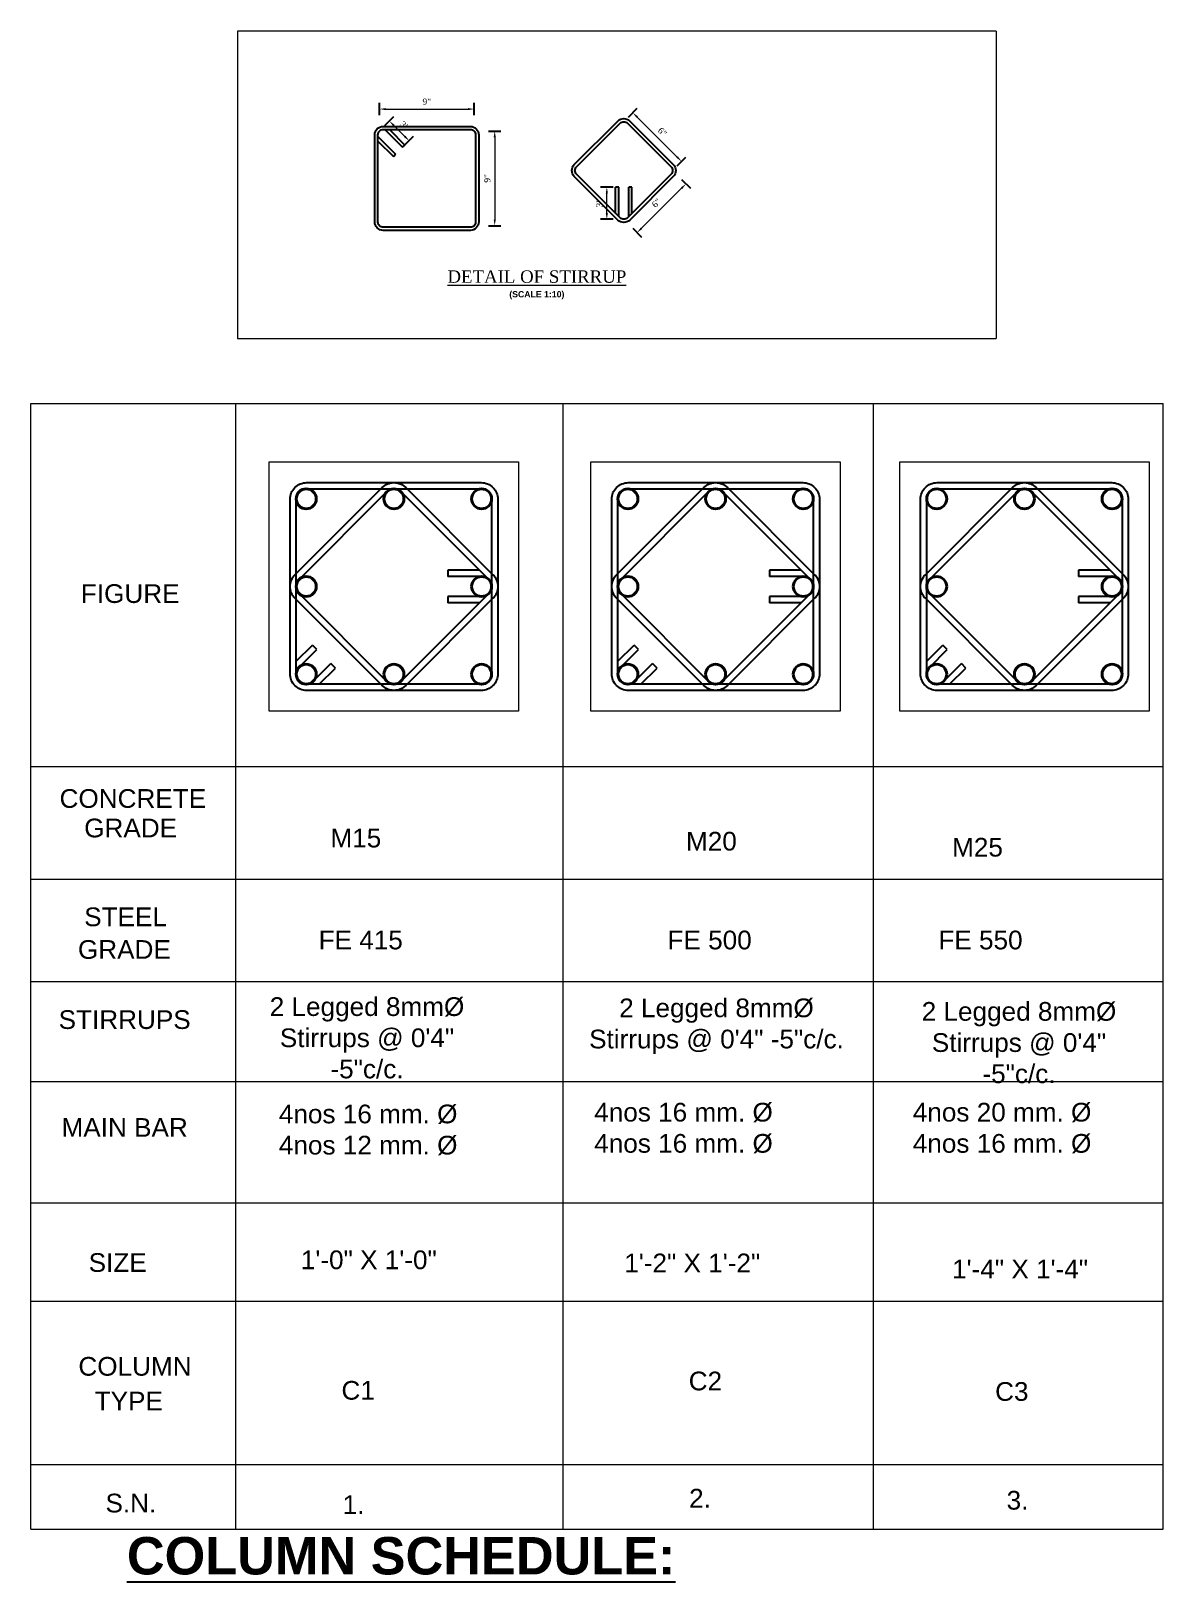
# Model space of a CAD drawing. Header units: feet. Extents: x 28652 to 66086, y -6769 to -640.
# Drawn here: x 54208.5 to 54317.4, y -1142.5 to -993.2 of the extents above; entities that cross this region are included whole.
import ezdxf

# ---------------------------------------------------------------- set-up
doc = ezdxf.new("R2010")
doc.units = ezdxf.units.FT
doc.header["$LTSCALE"] = 50
doc.header["$MEASUREMENT"] = 0
doc.header["$PDMODE"] = 34
for name, color, linetype, lineweight in [('IES_WR_Dimension', 7, 'Continuous', 15), ('IES_WR_Rebar Concrete Line', 2, 'Continuous', 15), ('IES_WR_Rebar Dim Horizontal', 7, 'Continuous', 9), ('IES_WR_Stirrups', 6, 'Continuous', 25), ('IES_WR_Text Structure', 70, 'Continuous', 20), ('Reinforcement', 1, 'Continuous', 40), ('SES-DIMENSION', 142, 'Continuous', 13)]:
    doc.layers.add(name, color=color, linetype=linetype, lineweight=lineweight)
doc.layers.add('IES_WR_TEMPLATE-TITLE TEXT', color=7, linetype='Continuous')
doc.styles.add('arial', font='times.ttf')
doc.styles.add('Arial Annotation', font='arial.ttf', dxfattribs={"height": 0.06})
doc.dimstyles.new('SECS', dxfattribs={"dimtxt": 0.06, "dimasz": 0.06, "dimexe": 0.06, "dimexo": 0, "dimgap": 0.04, "dimtad": 1, "dimdec": 0, "dimzin": 3, "dimdsep": 46, "dimlunit": 4, "dimtxsty": 'arial', "dimcen": 1.25, "dimclrd": 256, "dimclrt": 3, "dimadec": 0, "dimazin": 0, "dimtfac": 1, "dimtdec": 0, "dimtix": 1, "dimtofl": 0, "dimtmove": 2, "dimatfit": 1, "dimfxl": 0.06, "dimfxlon": 1, "dimtolj": 1, "dimtzin": 0, "dimlwd": -1, "dimarcsym": 0})

# ---------------------------------------------------------------- blocks, each defined once
blk = doc.blocks.new('REBAR CUT')
at = {"layer": 'Reinforcement'}
blk.add_circle((0, 0), 0.024, dxfattribs=at)
blk = doc.blocks.new('column 12 x12')
at = {"layer": 'IES_WR_Rebar Concrete Line'}
blk.add_lwpolyline([(-6, 6), (6, 6), (6, -6), (-6, -6)], close=True, dxfattribs=at)
at = {"layer": 'IES_WR_Stirrups'}
for p, q in [((-3.031, 3.71), (-2.819, 3.922)), ((-3.922, 2.819), (-3.71, 3.031)), ((-0.48, -2.595), (-0.78, -2.595)), ((0.78, -2.595), (0.48, -2.595))]:
    blk.add_line(p, q, dxfattribs=at)
for points in [[(-4.2, 5), (4.2, 5, -0.414214), (5, 4.2), (5, -4.2, -0.414214), (4.2, -5), (-4.2, -5, -0.414214), (-5, -4.2), (-5, 4.2, -0.414214)], [(-0.566, -4.764), (-4.764, -0.566, -0.414214), (-4.764, 0.566), (-0.566, 4.764, -0.414214), (0.566, 4.764), (4.764, 0.566, -0.414214), (4.764, -0.566), (0.566, -4.764, -0.414214)], [(-4.2, 4.7), (4.2, 4.7, -0.414214), (4.7, 4.2), (4.7, -4.2, -0.414214), (4.2, -4.7), (-4.2, -4.7, -0.414214), (-4.7, -4.2), (-4.7, 4.2, -0.414214)], [(-0.354, -4.552), (-4.552, -0.354, -0.414214), (-4.552, 0.354), (-0.354, 4.552, -0.414214), (0.354, 4.552), (4.552, 0.354, -0.414214), (4.552, -0.354), (0.354, -4.552, -0.414214)]]:
    blk.add_lwpolyline(points, format="xyb", close=True, dxfattribs=at)
for points in [[(-3.881, 4.559), (-3.031, 3.71)], [(-3.597, 4.7), (-2.819, 3.922)], [(-4.559, 3.881), (-3.71, 3.031)], [(-4.7, 3.597), (-3.922, 2.819)], [(-0.78, -4.125), (-0.78, -2.595)], [(-0.48, -4.22), (-0.48, -2.595)], [(0.48, -4.22), (0.48, -2.595)], [(0.78, -4.125), (0.78, -2.595)]]:
    blk.add_lwpolyline(points, dxfattribs=at)
at = {"yscale": 20, "zscale": 20}
for p, xscale in [((-4.22, 4.22), 20), ((0, 4.22), 20), ((4.22, 4.22), -20)]:
    blk.add_blockref('REBAR CUT', p, dxfattribs=dict(at, xscale=xscale))
at = {"yscale": 20, "zscale": 20, "rotation": 180}
for p, xscale in [((-4.22, 0), -20), ((4.22, 0), 20), ((-4.22, -4.22), -20), ((0, -4.22), -20), ((4.22, -4.22), 20)]:
    blk.add_blockref('REBAR CUT', p, dxfattribs=dict(at, xscale=xscale))
blk = doc.blocks.new('*D382')
at = {"layer": 'Defpoints', "color": 0, "transparency": 16777216}
for p in [(54251.14, -1000.73), (54242.03, -1002.85), (54251.14, -1002.85)]:
    blk.add_point(p, dxfattribs=at)
at = {"layer": 'IES_WR_Dimension', "color": 0, "lineweight": -2, "transparency": 16777216}
for p, q in [((54242.03, -1001.33), (54242.03, -1000.13)), ((54251.14, -1001.33), (54251.14, -1000.13))]:
    blk.add_line(p, q, dxfattribs=at)
at = {"layer": 'IES_WR_Dimension', "transparency": 16777216}
blk.add_line((54242.63, -1000.73), (54250.54, -1000.73), dxfattribs=at)
for points in [[(54242.63, -1000.63), (54242.63, -1000.83), (54242.03, -1000.73)], [(54250.54, -1000.63), (54250.54, -1000.83), (54251.14, -1000.73)]]:
    blk.add_solid(points, dxfattribs=at)
at = {"layer": 'IES_WR_Dimension', "color": 3, "transparency": 16777216, "insert": (54246.58, -1000.02), "char_height": 0.6, "attachment_point": 5, "style": 'arial'}
blk.add_mtext('\\A1;9"', dxfattribs=at)
blk = doc.blocks.new('*D383')
at = {"layer": 'Defpoints', "color": 0, "transparency": 16777216}
for p in [(54251.14, -1002.85), (54251.14, -1011.96), (54253.12, -1011.96)]:
    blk.add_point(p, dxfattribs=at)
at = {"layer": 'IES_WR_Dimension', "color": 0, "lineweight": -2, "transparency": 16777216}
for p, q in [((54252.52, -1002.85), (54253.72, -1002.85)), ((54252.52, -1011.96), (54253.72, -1011.96))]:
    blk.add_line(p, q, dxfattribs=at)
at = {"layer": 'IES_WR_Dimension', "transparency": 16777216}
blk.add_line((54253.12, -1003.45), (54253.12, -1011.36), dxfattribs=at)
for points in [[(54253.02, -1003.45), (54253.22, -1003.45), (54253.12, -1002.85)], [(54253.02, -1011.36), (54253.22, -1011.36), (54253.12, -1011.96)]]:
    blk.add_solid(points, dxfattribs=at)
at = {"layer": 'IES_WR_Dimension', "color": 3, "transparency": 16777216, "insert": (54252.41, -1007.4), "char_height": 0.6, "attachment_point": 5, "rotation": 90, "style": 'arial'}
blk.add_mtext('\\A1;9"', dxfattribs=at)
blk = doc.blocks.new('*D384')
at = {"layer": 'Defpoints', "color": 0, "transparency": 16777216}
for p in [(54242.03, -1002.85), (54244.88, -1003.78), (54243.92, -1004.74)]:
    blk.add_point(p, dxfattribs=at)
at = {"layer": 'IES_WR_Dimension', "color": 0, "lineweight": -2, "transparency": 16777216}
for p, q in [((54242.56, -1002.31), (54243.41, -1001.46)), ((54244.45, -1004.2), (54245.3, -1003.35))]:
    blk.add_line(p, q, dxfattribs=at)
at = {"layer": 'IES_WR_Dimension', "transparency": 16777216}
blk.add_line((54243.41, -1002.31), (54244.45, -1003.35), dxfattribs=at)
for points in [[(54243.48, -1002.24), (54243.34, -1002.38), (54242.99, -1001.89)], [(54244.53, -1003.28), (54244.38, -1003.42), (54244.88, -1003.78)]]:
    blk.add_solid(points, dxfattribs=at)
at = {"layer": 'IES_WR_Dimension', "color": 3, "transparency": 16777216, "insert": (54244.43, -1002.33), "char_height": 0.6, "attachment_point": 5, "rotation": 315, "style": 'arial'}
blk.add_mtext('\\A1;3"', dxfattribs=at)
blk = doc.blocks.new('*D385')
at = {"layer": 'Defpoints', "color": 0, "transparency": 16777216}
for p in [(54265.54, -1001.94), (54271.11, -1005.77), (54270.24, -1006.64)]:
    blk.add_point(p, dxfattribs=at)
at = {"layer": 'IES_WR_Dimension', "color": 0, "lineweight": -2, "transparency": 16777216}
for p, q in [((54265.99, -1001.5), (54266.83, -1000.65)), ((54270.68, -1006.2), (54271.53, -1005.35))]:
    blk.add_line(p, q, dxfattribs=at)
at = {"layer": 'IES_WR_Dimension', "transparency": 16777216}
blk.add_line((54266.83, -1001.5), (54270.68, -1005.35), dxfattribs=at)
for points in [[(54266.91, -1001.43), (54266.76, -1001.57), (54266.41, -1001.08)], [(54270.75, -1005.28), (54270.61, -1005.42), (54271.11, -1005.77)]]:
    blk.add_solid(points, dxfattribs=at)
at = {"layer": 'IES_WR_Dimension', "color": 3, "transparency": 16777216, "insert": (54269.26, -1002.93), "char_height": 0.6, "attachment_point": 5, "rotation": 315, "style": 'arial'}
blk.add_mtext('\\A1;6"', dxfattribs=at)
blk = doc.blocks.new('*D386')
at = {"layer": 'Defpoints', "color": 0, "transparency": 16777216}
for p in [(54270.24, -1006.64), (54265.54, -1011.34), (54266.82, -1012.62)]:
    blk.add_point(p, dxfattribs=at)
at = {"layer": 'IES_WR_Dimension', "color": 0, "lineweight": -2, "transparency": 16777216}
for p, q in [((54271.1, -1007.5), (54271.95, -1008.35)), ((54266.4, -1012.2), (54267.25, -1013.05))]:
    blk.add_line(p, q, dxfattribs=at)
at = {"layer": 'IES_WR_Dimension', "transparency": 16777216}
blk.add_line((54271.1, -1008.35), (54267.25, -1012.2), dxfattribs=at)
for points in [[(54271.03, -1008.28), (54271.17, -1008.42), (54271.52, -1007.93)], [(54267.18, -1012.13), (54267.32, -1012.27), (54266.82, -1012.62)]]:
    blk.add_solid(points, dxfattribs=at)
at = {"layer": 'IES_WR_Dimension', "color": 3, "transparency": 16777216, "insert": (54268.68, -1009.78), "char_height": 0.6, "attachment_point": 5, "rotation": 45, "style": 'arial'}
blk.add_mtext('\\A1;6"', dxfattribs=at)
blk = doc.blocks.new('*D387')
at = {"layer": 'Defpoints', "color": 0, "transparency": 16777216}
for p in [(54263.91, -1008.24), (54265.54, -1008.24), (54265.54, -1011.34)]:
    blk.add_point(p, dxfattribs=at)
at = {"layer": 'IES_WR_Dimension', "color": 0, "lineweight": -2, "transparency": 16777216}
for p, q in [((54264.51, -1008.24), (54263.31, -1008.24)), ((54264.51, -1011.34), (54263.31, -1011.34))]:
    blk.add_line(p, q, dxfattribs=at)
at = {"layer": 'IES_WR_Dimension', "transparency": 16777216}
blk.add_line((54263.91, -1010.74), (54263.91, -1008.84), dxfattribs=at)
for points in [[(54263.81, -1008.84), (54264.01, -1008.84), (54263.91, -1008.24)], [(54263.81, -1010.74), (54264.01, -1010.74), (54263.91, -1011.34)]]:
    blk.add_solid(points, dxfattribs=at)
at = {"layer": 'IES_WR_Dimension', "color": 3, "transparency": 16777216, "insert": (54263.2, -1009.79), "char_height": 0.6, "attachment_point": 5, "rotation": 90, "style": 'arial'}
blk.add_mtext('\\A1;3"', dxfattribs=at)

msp = doc.modelspace()

# ---------------------------------------------------------------- linework, layer by layer
at = {"layer": 'IES_WR_Rebar Dim Horizontal'}
for p, q in [((54228.37, -993.22), (54228.37, -1022.8)), ((54301.39, -993.22), (54228.37, -993.22)), ((54301.39, -993.22), (54301.39, -1022.8)), ((54228.37, -1022.8), (54301.39, -1022.8)), ((54208.49, -1137.41), (54208.49, -1029.05)), ((54208.49, -1029.05), (54256.61, -1029.05)), ((54228.2, -1137.41), (54228.2, -1029.05)), ((54256.61, -1029.05), (54317.44, -1029.05)), ((54259.72, -1137.41), (54259.72, -1029.05)), ((54289.56, -1137.41), (54289.56, -1029.05)), ((54317.44, -1137.41), (54317.44, -1029.05)), ((54208.49, -1063.99), (54317.44, -1063.99)), ((54208.49, -1074.86), (54255.15, -1074.86)), ((54255.15, -1074.86), (54317.44, -1074.86)), ((54208.49, -1084.68), (54255.15, -1084.68)), ((54255.15, -1084.68), (54317.44, -1084.68)), ((54208.49, -1094.31), (54255.15, -1094.31)), ((54255.15, -1094.31), (54317.44, -1094.31)), ((54208.49, -1105.98), (54255.15, -1105.98)), ((54255.15, -1105.98), (54317.44, -1105.98)), ((54208.49, -1115.46), (54255.15, -1115.46)), ((54255.15, -1115.46), (54317.44, -1115.46)), ((54208.49, -1131.19), (54255.15, -1131.19)), ((54255.15, -1131.19), (54317.44, -1131.19)), ((54208.49, -1137.41), (54255.15, -1137.41)), ((54255.15, -1137.41), (54317.44, -1137.41))]:
    msp.add_line(p, q, dxfattribs=at)
at = {"layer": 'IES_WR_Stirrups'}
for p, q in [((54244.26, -1004.4), (54244.47, -1004.19)), ((54243.37, -1005.29), (54243.58, -1005.08)), ((54265.06, -1008.24), (54264.76, -1008.24)), ((54266.32, -1008.24), (54266.02, -1008.24))]:
    msp.add_line(p, q, dxfattribs=at)
for points in [[(54242.38, -1002.4), (54250.78, -1002.4, -0.414214), (54251.58, -1003.2), (54251.58, -1011.6, -0.414214), (54250.78, -1012.4), (54242.38, -1012.4, -0.414214), (54241.58, -1011.6), (54241.58, -1003.2, -0.414214)], [(54242.38, -1002.7), (54250.78, -1002.7, -0.414214), (54251.28, -1003.2), (54251.28, -1011.6, -0.414214), (54250.78, -1012.1), (54242.38, -1012.1, -0.414214), (54241.88, -1011.6), (54241.88, -1003.2, -0.414214)], [(54264.98, -1011.41), (54260.78, -1007.21, -0.414214), (54260.78, -1006.08), (54264.98, -1001.88, -0.414214), (54266.11, -1001.88), (54270.31, -1006.08, -0.414214), (54270.31, -1007.21), (54266.11, -1011.41, -0.414214)], [(54265.19, -1011.19), (54260.99, -1007, -0.414214), (54260.99, -1006.29), (54265.19, -1002.09, -0.414214), (54265.9, -1002.09), (54270.09, -1006.29, -0.414214), (54270.09, -1007), (54265.9, -1011.19, -0.414214)]]:
    msp.add_lwpolyline(points, format="xyb", close=True, dxfattribs=at)
for points in [[(54242.56, -1002.7), (54244.26, -1004.4)], [(54242.99, -1002.7), (54244.47, -1004.19)], [(54241.88, -1003.38), (54243.58, -1005.08)], [(54241.88, -1003.81), (54243.37, -1005.29)], [(54264.76, -1010.77), (54264.76, -1008.24)], [(54265.06, -1011.07), (54265.06, -1008.24)], [(54266.02, -1011.07), (54266.02, -1008.24)], [(54266.32, -1010.77), (54266.32, -1008.24)]]:
    msp.add_lwpolyline(points, dxfattribs=at)

# ---------------------------------------------------------------- block references
at = {"layer": 'SES-DIMENSION', "xscale": 2, "yscale": 2, "zscale": 2, "rotation": 90}
for p in [(54243.42, -1046.68), (54274.38, -1046.68), (54304.1, -1046.68)]:
    msp.add_blockref('column 12 x12', p, dxfattribs=at)

# ---------------------------------------------------------------- texts
at = {"layer": 'IES_WR_TEMPLATE-TITLE TEXT', "insert": (54217.72, -1138.16), "char_height": 3.6, "width": 62.2926, "attachment_point": 1, "style": 'Arial Annotation'}
msp.add_mtext('{\\fArial|b1|i0|c0|p34;\\LCOLUMN SCHEDULE: }', dxfattribs=at)
at = {"layer": 'IES_WR_Text Structure', "style": 'Arial Annotation'}
for s, p in [('FIGURE', (54213.29, -1048.26)), ('CONCRETE', (54211.24, -1067.98)), ('GRADE', (54213.61, -1070.82)), ('M15', (54237.31, -1071.79)), ('M20', (54271.53, -1072.09)), ('M25', (54297.14, -1072.67)), ('STEEL ', (54213.61, -1079.37)), ('GRADE', (54213.01, -1082.51)), ('FE 415', (54236.17, -1081.6)), ('FE 500', (54269.75, -1081.6)), ('FE 550', (54295.82, -1081.6)), ('STIRRUPS', (54211.15, -1089.26)), ('MAIN BAR', (54211.43, -1099.64)), ('SIZE', (54214.04, -1112.64)), ('1\'-0" X 1\'-0"', (54234.46, -1112.38)), ('1\'-2" X 1\'-2"', (54265.59, -1112.68)), ('1\'-4" X 1\'-4"', (54297.14, -1113.27)), ('COLUMN ', (54213.05, -1122.63)), ('C2', (54271.79, -1124.04)), ('C1', (54238.37, -1124.94)), ('C3', (54301.28, -1125.05)), ('S.N.', (54215.66, -1135.79)), ('1.', (54238.48, -1135.94)), ('2.', (54271.83, -1135.32)), ('3.', (54302.39, -1135.52))]:
    msp.add_text(s, height=1.8, dxfattribs=at).set_placement(p)
at = {"layer": 'IES_WR_Text Structure', "attachment_point": 1, "style": 'Arial Annotation'}
for s, insert, char_height, width in [('\\pxqc;{\\fTimes New Roman|b0|i0|c0|p18;\\LDETAIL OF STIRRUP\\P\\fArial|b1|i0|c0|p34;\\H0.5x;\\l(SCALE 1:10)}', (54241.83, -1016.25), 1.2, 30.6909), ('\\pxqc,t13;2 Legged 8mm%%C Stirrups @ 0\'4" -5"c/c.', (54228.65, -1086.21), 1.8, 24.3581), ('\\pxqc,t13;2 Legged 8mm%%C Stirrups @ 0\'4" -5"c/c.', (54260.74, -1086.33), 1.8, 27.4481), ('\\pxqc,t13;2 Legged 8mm%%C Stirrups @ 0\'4" -5"c/c.', (54291.4, -1086.67), 1.8, 24.3581), ('\\pxql;  4nos 16 mm. Ø\\P  4nos 12 mm. Ø', (54230.95, -1096.54), 1.8, 24.3581), ('\\pxql;  4nos 16 mm. Ø\\P  4nos 16 mm. Ø', (54261.3, -1096.37), 1.8, 29.084), ('\\pxql;  4nos 20 mm. Ø\\P  4nos 16 mm. Ø', (54291.96, -1096.37), 1.8, 25.994), ('TYPE', (54214.62, -1124.17), 1.8, 13.0194)]:
    msp.add_mtext(s, dxfattribs=dict(at, insert=insert, char_height=char_height, width=width))

# ---------------------------------------------------------------- dimensions: what is measured, and where the dimension line sits
at = {"layer": 'IES_WR_Dimension'}
dim = msp.add_linear_dim(base=(54251.14, -1000.73), p1=(54242.03, -1002.85), p2=(54251.14, -1002.85), dimstyle='SECS', override={"dimscale": 0, "dimtix": 1, "dimtofl": 0, "dimtmove": 2, "dimatfit": 1}, dxfattribs=at)
dim.commit()
dim.dimension.update_dxf_attribs({"geometry": '*D382', "text_midpoint": (54246.58, -1000.02)})
for p1, p2, distance, picture, middle in [((54242.03, -1002.85), (54243.92, -1004.74), 1.36, '*D384', (54244.43, -1002.33)), ((54265.54, -1011.34), (54265.54, -1008.24), 1.63, '*D387', (54263.2, -1009.79))]:
    dim = msp.add_aligned_dim(p1=p1, p2=p2, distance=distance, dimstyle='SECS', override={"dimscale": 0, "dimtix": 1, "dimtofl": 0, "dimtmove": 2, "dimatfit": 1}, dxfattribs=at)
    dim.commit()
    dim.dimension.update_dxf_attribs({"geometry": picture, "text_midpoint": middle})
for p1, p2, distance, picture, middle in [((54265.54, -1001.94), (54270.24, -1006.64), 1.23, '*D385', (54269.26, -1002.93)), ((54270.24, -1006.64), (54265.54, -1011.34), 1.81, '*D386', (54268.68, -1009.78))]:
    dim = msp.add_aligned_dim(p1=p1, p2=p2, distance=distance, text='6"', dimstyle='SECS', override={"dimscale": 0, "dimtix": 1, "dimtofl": 0, "dimtmove": 2, "dimatfit": 1}, dxfattribs=at)
    dim.commit()
    dim.dimension.update_dxf_attribs({"geometry": picture, "text_midpoint": middle})
dim = msp.add_linear_dim(base=(54253.12, -1011.96), p1=(54251.14, -1002.85), p2=(54251.14, -1011.96), angle=90, dimstyle='SECS', override={"dimscale": 0, "dimtix": 1, "dimtofl": 0, "dimtmove": 2, "dimatfit": 1}, dxfattribs=at)
dim.commit()
dim.dimension.update_dxf_attribs({"geometry": '*D383', "text_midpoint": (54252.41, -1007.4)})

doc.saveas('drawing.dxf')
